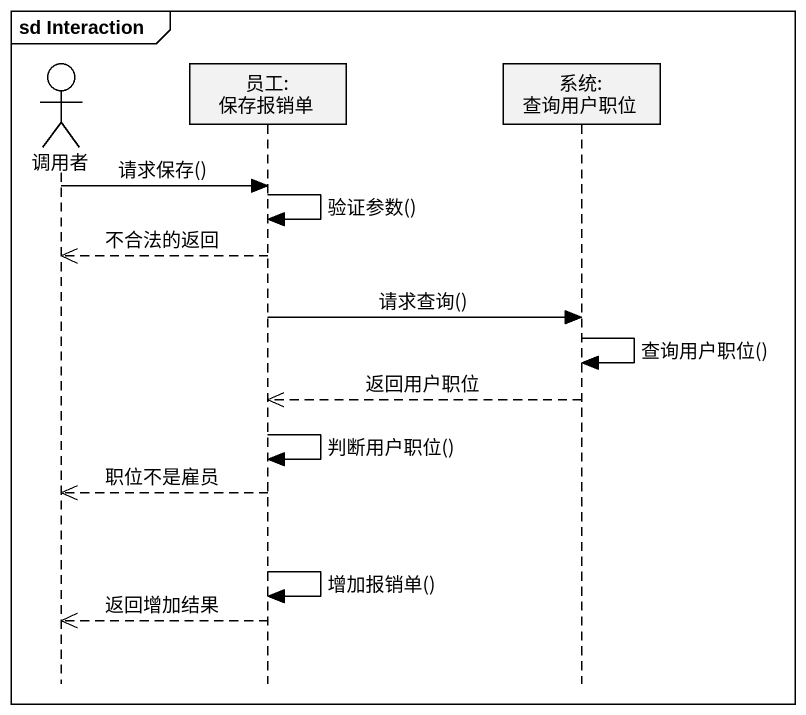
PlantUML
@startuml
mainframe sd Interaction
hide footbox
actor 调用者
participant "员工: 保存报销单" as 员工_保存报销单
participant "系统: 查询用户职位" as 系统_查询用户职位

调用者 -> 员工_保存报销单 : 请求保存()
员工_保存报销单 -> 员工_保存报销单 : 验证参数()
员工_保存报销单 -->> 调用者 : 不合法的返回
员工_保存报销单 -> 系统_查询用户职位 : 请求查询()
系统_查询用户职位 -> 系统_查询用户职位 : 查询用户职位()
系统_查询用户职位 -->> 员工_保存报销单 : 返回用户职位
员工_保存报销单 -> 员工_保存报销单 : 判断用户职位()
员工_保存报销单 -->> 调用者 : 职位不是雇员
员工_保存报销单 -> 员工_保存报销单 : 增加报销单()
员工_保存报销单 -->> 调用者 : 返回增加结果
@enduml
